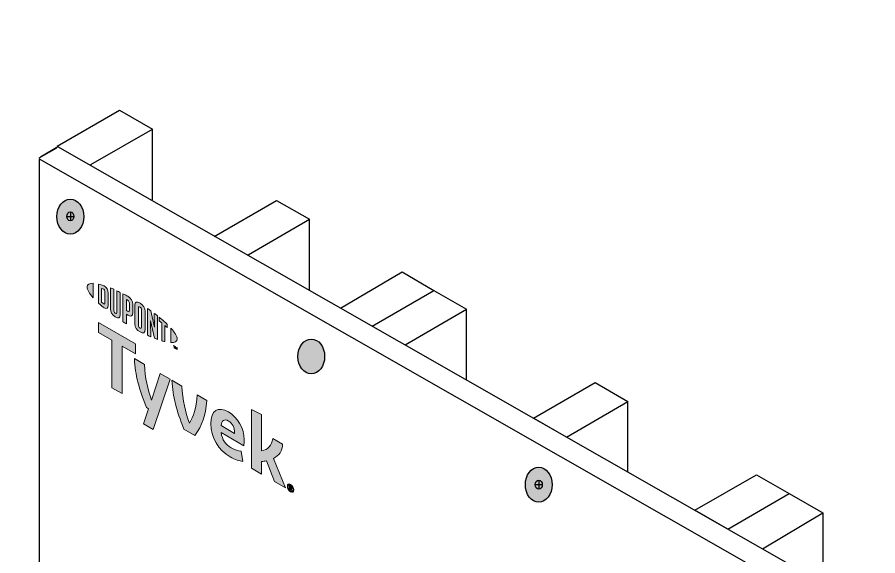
# Model space of a CAD drawing. Extents: x -1140 to 5605, y -816 to 2382.
# Drawn here: x 3155.1 to 3390.4, y 333.2 to 480.5 of the extents above; entities that cross this region are included whole.
import ezdxf

# ---------------------------------------------------------------- set-up
doc = ezdxf.new("R2010")
doc.units = 0
doc.header["$MEASUREMENT"] = 0
doc.linetypes.add('AI-Linetype-90', pattern=[27, 18, -9])
for name, color, linetype, lineweight in [('G-ANNO-TTLB', 7, 'Continuous', 0), ('TYVEK', 7, 'Continuous', 0), ('wall scratch', 7, 'Continuous', 0), ('X-REF - TRACED', 7, 'Continuous', 0)]:
    doc.layers.add(name, color=color, linetype=linetype, lineweight=lineweight)

# ---------------------------------------------------------------- blocks, each defined once
blk = doc.blocks.new('Block_61')
at = {"layer": 'wall scratch', "color": 18, "lineweight": 25, "true_color": 0x000000}
blk.add_lwpolyline([(3161.44, 442.25)], dxfattribs=at)
blk = doc.blocks.new('Block_225')
at = {"layer": 'TYVEK', "true_color": 0x003b71, "transparency": 33554687}
h = blk.add_hatch(color=156, dxfattribs=at)
h.dxf.hatch_style = 2
edge = h.paths.add_edge_path()
edge.add_ellipse((3297.69, 352.61), major_axis=(0, 4.78), ratio=0.766948, start_angle=0, end_angle=360)
at = {"layer": 'TYVEK', "color": 18, "lineweight": 25, "true_color": 0x000000}
for p, q in [((3297.69, 353.88), (3297.69, 351.41)), ((3296.72, 352.64), (3298.67, 352.64))]:
    blk.add_line(p, q, dxfattribs=at)
blk.add_lwpolyline([(3297.18, 356.98)], dxfattribs=at)
for centre, major_axis, ratio in [((3297.69, 352.61), (0, 4.78), 0.766948), ((3297.69, 352.64), (0, 1.23), 0.788846)]:
    blk.add_ellipse(centre, major_axis=major_axis, ratio=ratio, dxfattribs=at)
blk = doc.blocks.new('Block_226')
at = {"layer": 'TYVEK', "true_color": 0x003b71, "transparency": 33554687}
h = blk.add_hatch(color=156, dxfattribs=at)
h.dxf.hatch_style = 2
edge = h.paths.add_edge_path()
edge.add_ellipse((3169.63, 425.96), major_axis=(0, 4.78), ratio=0.766948, start_angle=0, end_angle=360)
at = {"layer": 'TYVEK', "color": 18, "lineweight": 25, "true_color": 0x000000}
for p, q in [((3168.66, 425.99), (3170.6, 425.99)), ((3169.63, 427.22), (3169.63, 424.75))]:
    blk.add_line(p, q, dxfattribs=at)
for centre, major_axis, ratio in [((3169.63, 425.96), (0, 4.78), 0.766948), ((3169.63, 425.99), (0, 1.23), 0.788846)]:
    blk.add_ellipse(centre, major_axis=major_axis, ratio=ratio, dxfattribs=at)
blk = doc.blocks.new('Block_461')
at = {"layer": 'X-REF - TRACED', "true_color": 0x848484, "transparency": 33554687}
h = blk.add_hatch(color=252, dxfattribs=at)
h.dxf.hatch_style = 2
edge = h.paths.add_edge_path()
edge.add_spline(control_points=[(3174.21, 406.7), (3174.21, 405.98), (3174.82, 404.95), (3175.89, 403.76), (3175.89, 403.76), (3175.89, 407.7), (3175.89, 407.7), (3174.82, 407.74), (3174.21, 407.42), (3174.21, 406.7)], knot_values=[0, 0, 0, 0, 1, 1, 1, 2, 2, 2, 3, 3, 3, 3], degree=3, periodic=0)
h = blk.add_hatch(color=252, dxfattribs=at)
h.dxf.hatch_style = 2
edge = h.paths.add_edge_path()
edge.add_spline(control_points=[(3179.1, 402.27), (3179.1, 401.97), (3178.94, 401.96), (3178.75, 402.07), (3178.6, 402.16), (3178.37, 402.35), (3178.19, 402.51), (3178.19, 402.51), (3178.19, 406.28), (3178.19, 406.28), (3178.37, 406.23), (3178.6, 406.16), (3178.75, 406.08), (3178.94, 405.97), (3179.1, 405.78), (3179.1, 405.47), (3179.1, 405.47), (3179.1, 402.27), (3179.1, 402.27)], knot_values=[0, 0, 0, 0, 1, 1, 1, 2, 2, 2, 3, 3, 3, 4, 4, 4, 5, 5, 5, 6, 6, 6, 6], degree=3, periodic=0)
edge = h.paths.add_edge_path()
edge.add_spline(control_points=[(3178.87, 406.99), (3178.57, 407.16), (3178.14, 407.31), (3177.37, 407.48), (3177.37, 407.48), (3177.37, 402.26), (3177.37, 402.26), (3178.05, 401.63), (3178.57, 401.19), (3178.87, 401.01), (3179.56, 400.62), (3179.95, 400.87), (3179.95, 401.65), (3179.95, 401.65), (3179.95, 405.12), (3179.95, 405.12), (3179.95, 405.89), (3179.56, 406.59), (3178.87, 406.99)], knot_values=[0, 0, 0, 0, 1, 1, 1, 2, 2, 2, 3, 3, 3, 4, 4, 4, 5, 5, 5, 6, 6, 6, 6], degree=3, periodic=0)
h = blk.add_hatch(color=252, dxfattribs=at)
h.dxf.hatch_style = 2
edge = h.paths.add_edge_path()
edge.add_spline(control_points=[(3182.34, 399.79), (3182.34, 399.49), (3182.25, 399.35), (3181.92, 399.58), (3181.6, 399.81), (3181.51, 400.02), (3181.51, 400.38), (3181.51, 400.38), (3181.51, 406.07), (3181.51, 406.07), (3181.29, 406.16), (3180.81, 406.36), (3180.61, 406.45), (3180.61, 406.45), (3180.61, 400.7), (3180.61, 400.7), (3180.61, 399.78), (3181, 399.2), (3181.92, 398.54), (3182.76, 397.95), (3183.28, 398.14), (3183.28, 399.16), (3183.28, 399.16), (3183.28, 405.23), (3183.28, 405.23), (3183.1, 405.32), (3182.52, 405.6), (3182.34, 405.68), (3182.34, 405.68), (3182.34, 399.79), (3182.34, 399.79)], knot_values=[0, 0, 0, 0, 1, 1, 1, 2, 2, 2, 3, 3, 3, 4, 4, 4, 5, 5, 5, 6, 6, 6, 7, 7, 7, 8, 8, 8, 9, 9, 9, 10, 10, 10, 10], degree=3, periodic=0)
h = blk.add_hatch(color=252, dxfattribs=at)
h.dxf.hatch_style = 2
edge = h.paths.add_edge_path()
edge.add_spline(control_points=[(3185.76, 400.31), (3185.76, 399.98), (3185.66, 399.87), (3185.28, 400.09), (3185.28, 400.09), (3184.95, 400.28), (3184.95, 400.28), (3184.95, 400.28), (3184.95, 403.3), (3184.95, 403.3), (3185.09, 403.23), (3185.17, 403.18), (3185.26, 403.13), (3185.67, 402.89), (3185.76, 402.67), (3185.76, 402.33), (3185.76, 402.33), (3185.76, 400.31), (3185.76, 400.31)], knot_values=[0, 0, 0, 0, 1, 1, 1, 2, 2, 2, 3, 3, 3, 4, 4, 4, 5, 5, 5, 6, 6, 6, 6], degree=3, periodic=0)
edge = h.paths.add_edge_path()
edge.add_spline(control_points=[(3185.31, 404.17), (3185.15, 404.26), (3184.56, 404.58), (3184.01, 404.86), (3184.01, 404.86), (3184.01, 397.21), (3184.01, 397.21), (3184.19, 397.09), (3184.68, 396.78), (3184.95, 396.62), (3184.95, 396.62), (3184.95, 399.22), (3184.95, 399.22), (3184.95, 399.22), (3185.31, 399.01), (3185.31, 399.01), (3186.3, 398.44), (3186.7, 398.71), (3186.7, 399.68), (3186.7, 399.68), (3186.7, 401.94), (3186.7, 401.94), (3186.7, 402.89), (3186.25, 403.63), (3185.31, 404.17)], knot_values=[0, 0, 0, 0, 1, 1, 1, 2, 2, 2, 3, 3, 3, 4, 4, 4, 5, 5, 5, 6, 6, 6, 7, 7, 7, 8, 8, 8, 8], degree=3, periodic=0)
h = blk.add_hatch(color=252, dxfattribs=at)
h.dxf.hatch_style = 2
edge = h.paths.add_edge_path()
edge.add_spline(control_points=[(3189.11, 395.7), (3189.11, 395.4), (3189.02, 395.3), (3188.69, 395.48), (3188.35, 395.66), (3188.25, 395.88), (3188.25, 396.2), (3188.25, 396.2), (3188.25, 400.97), (3188.25, 400.97), (3188.25, 401.28), (3188.35, 401.4), (3188.69, 401.19), (3189.02, 400.99), (3189.11, 400.78), (3189.11, 400.48), (3189.11, 400.48), (3189.11, 395.7), (3189.11, 395.7)], knot_values=[0, 0, 0, 0, 1, 1, 1, 2, 2, 2, 3, 3, 3, 4, 4, 4, 5, 5, 5, 6, 6, 6, 6], degree=3, periodic=0)
edge = h.paths.add_edge_path()
edge.add_spline(control_points=[(3188.69, 402.26), (3187.82, 402.81), (3187.3, 402.67), (3187.3, 401.67), (3187.3, 401.67), (3187.3, 396.66), (3187.3, 396.66), (3187.3, 395.59), (3187.77, 394.89), (3188.69, 394.4), (3189.59, 393.93), (3190.06, 394.05), (3190.06, 395.18), (3190.06, 395.18), (3190.06, 399.96), (3190.06, 399.96), (3190.06, 401.04), (3189.63, 401.67), (3188.69, 402.26)], knot_values=[0, 0, 0, 0, 1, 1, 1, 2, 2, 2, 3, 3, 3, 4, 4, 4, 5, 5, 5, 6, 6, 6, 6], degree=3, periodic=0)
h = blk.add_hatch(color=252, dxfattribs=at)
h.dxf.hatch_style = 2
edge = h.paths.add_edge_path()
edge.add_spline(control_points=[(3192.66, 395.71), (3192.66, 395.71), (3191.62, 400.2), (3191.62, 400.2), (3191.34, 400.41), (3190.99, 400.65), (3190.73, 400.83), (3190.73, 400.83), (3190.73, 393.48), (3190.73, 393.48), (3190.92, 393.4), (3191.39, 393.18), (3191.63, 393.08), (3191.63, 393.08), (3191.56, 397.45), (3191.56, 397.45), (3191.56, 397.45), (3192.66, 392.66), (3192.66, 392.66), (3192.89, 392.56), (3193.24, 392.43), (3193.46, 392.35), (3193.46, 392.35), (3193.46, 398.81), (3193.46, 398.81), (3193.23, 398.99), (3192.8, 399.32), (3192.59, 399.48), (3192.59, 399.48), (3192.66, 395.71), (3192.66, 395.71)], knot_values=[0, 0, 0, 0, 1, 1, 1, 2, 2, 2, 3, 3, 3, 4, 4, 4, 5, 5, 5, 6, 6, 6, 7, 7, 7, 8, 8, 8, 9, 9, 9, 10, 10, 10, 10], degree=3, periodic=0)
h = blk.add_hatch(color=252, dxfattribs=at)
h.dxf.hatch_style = 2
edge = h.paths.add_edge_path()
edge.add_spline(control_points=[(3193.92, 397.41), (3194.16, 397.23), (3194.38, 397.04), (3194.61, 396.86), (3194.61, 396.86), (3194.61, 391.98), (3194.61, 391.98), (3194.81, 391.91), (3195.19, 391.81), (3195.45, 391.75), (3195.45, 391.75), (3195.45, 396.14), (3195.45, 396.14), (3195.69, 395.93), (3195.92, 395.72), (3196.13, 395.53), (3196.13, 395.53), (3196.13, 396.48), (3196.13, 396.48), (3195.47, 397.12), (3194.76, 397.75), (3193.92, 398.43), (3193.92, 398.43), (3193.92, 397.41), (3193.92, 397.41)], knot_values=[0, 0, 0, 0, 1, 1, 1, 2, 2, 2, 3, 3, 3, 4, 4, 4, 5, 5, 5, 6, 6, 6, 7, 7, 7, 8, 8, 8, 8], degree=3, periodic=0)
h = blk.add_hatch(color=252, dxfattribs=at)
h.dxf.hatch_style = 2
edge = h.paths.add_edge_path()
edge.add_spline(control_points=[(3198.82, 392.5), (3198.82, 391.77), (3198.21, 391.45), (3197.14, 391.49), (3197.14, 391.49), (3197.14, 395.43), (3197.14, 395.43), (3198.21, 394.24), (3198.82, 393.21), (3198.82, 392.5)], knot_values=[0, 0, 0, 0, 1, 1, 1, 2, 2, 2, 3, 3, 3, 3], degree=3, periodic=0)
h = blk.add_hatch(color=252, dxfattribs=at)
h.dxf.hatch_style = 2
edge = h.paths.add_edge_path()
edge.add_spline(control_points=[(3198.32, 390.41), (3198.32, 390.41), (3198.42, 390.35), (3198.42, 390.35), (3198.42, 390.35), (3198.57, 390), (3198.57, 390), (3198.57, 390), (3198.72, 390.18), (3198.72, 390.18), (3198.72, 390.18), (3198.82, 390.12), (3198.82, 390.12), (3198.82, 390.12), (3198.82, 389.56), (3198.82, 389.56), (3198.82, 389.56), (3198.73, 389.61), (3198.73, 389.61), (3198.73, 389.61), (3198.73, 390.01), (3198.73, 390.01), (3198.73, 390.01), (3198.57, 389.83), (3198.57, 389.83), (3198.57, 389.83), (3198.56, 389.83), (3198.56, 389.83), (3198.56, 389.83), (3198.41, 390.19), (3198.41, 390.19), (3198.41, 390.19), (3198.41, 389.79), (3198.41, 389.79), (3198.41, 389.79), (3198.32, 389.84), (3198.32, 389.84), (3198.32, 389.84), (3198.32, 390.41), (3198.32, 390.41)], knot_values=[0, 0, 0, 0, 1, 1, 1, 2, 2, 2, 3, 3, 3, 4, 4, 4, 5, 5, 5, 6, 6, 6, 7, 7, 7, 8, 8, 8, 9, 9, 9, 10, 10, 10, 11, 11, 11, 12, 12, 12, 13, 13, 13, 13], degree=3, periodic=0)
edge = h.paths.add_edge_path()
edge.add_spline(control_points=[(3197.97, 390.52), (3197.97, 390.52), (3197.81, 390.6), (3197.81, 390.6), (3197.81, 390.6), (3197.81, 390.7), (3197.81, 390.7), (3197.81, 390.7), (3198.21, 390.47), (3198.21, 390.47), (3198.21, 390.47), (3198.21, 390.37), (3198.21, 390.37), (3198.21, 390.37), (3198.06, 390.46), (3198.06, 390.46), (3198.06, 390.46), (3198.06, 389.99), (3198.06, 389.99), (3198.06, 389.99), (3197.97, 390.05), (3197.97, 390.05), (3197.97, 390.05), (3197.97, 390.52), (3197.97, 390.52)], knot_values=[0, 0, 0, 0, 1, 1, 1, 2, 2, 2, 3, 3, 3, 4, 4, 4, 5, 5, 5, 6, 6, 6, 7, 7, 7, 8, 8, 8, 8], degree=3, periodic=0)
at = {"layer": 'X-REF - TRACED'}
for points, knots in [([(3174.21, 406.7), (3174.21, 405.98), (3174.82, 404.95), (3175.89, 403.76), (3175.89, 403.76), (3175.89, 407.7), (3175.89, 407.7), (3174.82, 407.74), (3174.21, 407.42), (3174.21, 406.7)], [0, 0, 0, 0, 1, 1, 1, 2, 2, 2, 3, 3, 3, 3]), ([(3178.87, 406.99), (3178.57, 407.16), (3178.14, 407.31), (3177.37, 407.48), (3177.37, 407.48), (3177.37, 402.26), (3177.37, 402.26), (3178.05, 401.63), (3178.57, 401.19), (3178.87, 401.01), (3179.56, 400.62), (3179.95, 400.87), (3179.95, 401.65), (3179.95, 401.65), (3179.95, 405.12), (3179.95, 405.12), (3179.95, 405.89), (3179.56, 406.59), (3178.87, 406.99)], [0, 0, 0, 0, 1, 1, 1, 2, 2, 2, 3, 3, 3, 4, 4, 4, 5, 5, 5, 6, 6, 6, 6]), ([(3179.1, 402.27), (3179.1, 401.97), (3178.94, 401.96), (3178.75, 402.07), (3178.6, 402.16), (3178.37, 402.35), (3178.19, 402.51), (3178.19, 402.51), (3178.19, 406.28), (3178.19, 406.28), (3178.37, 406.23), (3178.6, 406.16), (3178.75, 406.08), (3178.94, 405.97), (3179.1, 405.78), (3179.1, 405.47), (3179.1, 405.47), (3179.1, 402.27), (3179.1, 402.27)], [0, 0, 0, 0, 1, 1, 1, 2, 2, 2, 3, 3, 3, 4, 4, 4, 5, 5, 5, 6, 6, 6, 6]), ([(3182.34, 399.79), (3182.34, 399.49), (3182.25, 399.35), (3181.92, 399.58), (3181.6, 399.81), (3181.51, 400.02), (3181.51, 400.38), (3181.51, 400.38), (3181.51, 406.07), (3181.51, 406.07), (3181.29, 406.16), (3180.81, 406.36), (3180.61, 406.45), (3180.61, 406.45), (3180.61, 400.7), (3180.61, 400.7), (3180.61, 399.78), (3181, 399.2), (3181.92, 398.54), (3182.76, 397.95), (3183.28, 398.14), (3183.28, 399.16), (3183.28, 399.16), (3183.28, 405.23), (3183.28, 405.23), (3183.1, 405.32), (3182.52, 405.6), (3182.34, 405.68), (3182.34, 405.68), (3182.34, 399.79), (3182.34, 399.79)], [0, 0, 0, 0, 1, 1, 1, 2, 2, 2, 3, 3, 3, 4, 4, 4, 5, 5, 5, 6, 6, 6, 7, 7, 7, 8, 8, 8, 9, 9, 9, 10, 10, 10, 10]), ([(3185.31, 404.17), (3185.15, 404.26), (3184.56, 404.58), (3184.01, 404.86), (3184.01, 404.86), (3184.01, 397.21), (3184.01, 397.21), (3184.19, 397.09), (3184.68, 396.78), (3184.95, 396.62), (3184.95, 396.62), (3184.95, 399.22), (3184.95, 399.22), (3184.95, 399.22), (3185.31, 399.01), (3185.31, 399.01), (3186.3, 398.44), (3186.7, 398.71), (3186.7, 399.68), (3186.7, 399.68), (3186.7, 401.94), (3186.7, 401.94), (3186.7, 402.89), (3186.25, 403.63), (3185.31, 404.17)], [0, 0, 0, 0, 1, 1, 1, 2, 2, 2, 3, 3, 3, 4, 4, 4, 5, 5, 5, 6, 6, 6, 7, 7, 7, 8, 8, 8, 8]), ([(3185.76, 400.31), (3185.76, 399.98), (3185.66, 399.87), (3185.28, 400.09), (3185.28, 400.09), (3184.95, 400.28), (3184.95, 400.28), (3184.95, 400.28), (3184.95, 403.3), (3184.95, 403.3), (3185.09, 403.23), (3185.17, 403.18), (3185.26, 403.13), (3185.67, 402.89), (3185.76, 402.67), (3185.76, 402.33), (3185.76, 402.33), (3185.76, 400.31), (3185.76, 400.31)], [0, 0, 0, 0, 1, 1, 1, 2, 2, 2, 3, 3, 3, 4, 4, 4, 5, 5, 5, 6, 6, 6, 6]), ([(3188.69, 402.26), (3187.82, 402.81), (3187.3, 402.67), (3187.3, 401.67), (3187.3, 401.67), (3187.3, 396.66), (3187.3, 396.66), (3187.3, 395.59), (3187.77, 394.89), (3188.69, 394.4), (3189.59, 393.93), (3190.06, 394.05), (3190.06, 395.18), (3190.06, 395.18), (3190.06, 399.96), (3190.06, 399.96), (3190.06, 401.04), (3189.63, 401.67), (3188.69, 402.26)], [0, 0, 0, 0, 1, 1, 1, 2, 2, 2, 3, 3, 3, 4, 4, 4, 5, 5, 5, 6, 6, 6, 6]), ([(3189.11, 395.7), (3189.11, 395.4), (3189.02, 395.3), (3188.69, 395.48), (3188.35, 395.66), (3188.25, 395.88), (3188.25, 396.2), (3188.25, 396.2), (3188.25, 400.97), (3188.25, 400.97), (3188.25, 401.28), (3188.35, 401.4), (3188.69, 401.19), (3189.02, 400.99), (3189.11, 400.78), (3189.11, 400.48), (3189.11, 400.48), (3189.11, 395.7), (3189.11, 395.7)], [0, 0, 0, 0, 1, 1, 1, 2, 2, 2, 3, 3, 3, 4, 4, 4, 5, 5, 5, 6, 6, 6, 6]), ([(3192.66, 395.71), (3192.66, 395.71), (3191.62, 400.2), (3191.62, 400.2), (3191.34, 400.41), (3190.99, 400.65), (3190.73, 400.83), (3190.73, 400.83), (3190.73, 393.48), (3190.73, 393.48), (3190.92, 393.4), (3191.39, 393.18), (3191.63, 393.08), (3191.63, 393.08), (3191.56, 397.45), (3191.56, 397.45), (3191.56, 397.45), (3192.66, 392.66), (3192.66, 392.66), (3192.89, 392.56), (3193.24, 392.43), (3193.46, 392.35), (3193.46, 392.35), (3193.46, 398.81), (3193.46, 398.81), (3193.23, 398.99), (3192.8, 399.32), (3192.59, 399.48), (3192.59, 399.48), (3192.66, 395.71), (3192.66, 395.71)], [0, 0, 0, 0, 1, 1, 1, 2, 2, 2, 3, 3, 3, 4, 4, 4, 5, 5, 5, 6, 6, 6, 7, 7, 7, 8, 8, 8, 9, 9, 9, 10, 10, 10, 10]), ([(3193.92, 397.41), (3194.16, 397.23), (3194.38, 397.04), (3194.61, 396.86), (3194.61, 396.86), (3194.61, 391.98), (3194.61, 391.98), (3194.81, 391.91), (3195.19, 391.81), (3195.45, 391.75), (3195.45, 391.75), (3195.45, 396.14), (3195.45, 396.14), (3195.69, 395.93), (3195.92, 395.72), (3196.13, 395.53), (3196.13, 395.53), (3196.13, 396.48), (3196.13, 396.48), (3195.47, 397.12), (3194.76, 397.75), (3193.92, 398.43), (3193.92, 398.43), (3193.92, 397.41), (3193.92, 397.41)], [0, 0, 0, 0, 1, 1, 1, 2, 2, 2, 3, 3, 3, 4, 4, 4, 5, 5, 5, 6, 6, 6, 7, 7, 7, 8, 8, 8, 8]), ([(3198.82, 392.5), (3198.82, 391.77), (3198.21, 391.45), (3197.14, 391.49), (3197.14, 391.49), (3197.14, 395.43), (3197.14, 395.43), (3198.21, 394.24), (3198.82, 393.21), (3198.82, 392.5)], [0, 0, 0, 0, 1, 1, 1, 2, 2, 2, 3, 3, 3, 3]), ([(3197.97, 390.52), (3197.97, 390.52), (3197.81, 390.6), (3197.81, 390.6), (3197.81, 390.6), (3197.81, 390.7), (3197.81, 390.7), (3197.81, 390.7), (3198.21, 390.47), (3198.21, 390.47), (3198.21, 390.47), (3198.21, 390.37), (3198.21, 390.37), (3198.21, 390.37), (3198.06, 390.46), (3198.06, 390.46), (3198.06, 390.46), (3198.06, 389.99), (3198.06, 389.99), (3198.06, 389.99), (3197.97, 390.05), (3197.97, 390.05), (3197.97, 390.05), (3197.97, 390.52), (3197.97, 390.52)], [0, 0, 0, 0, 1, 1, 1, 2, 2, 2, 3, 3, 3, 4, 4, 4, 5, 5, 5, 6, 6, 6, 7, 7, 7, 8, 8, 8, 8]), ([(3198.32, 390.41), (3198.32, 390.41), (3198.42, 390.35), (3198.42, 390.35), (3198.42, 390.35), (3198.57, 390), (3198.57, 390), (3198.57, 390), (3198.72, 390.18), (3198.72, 390.18), (3198.72, 390.18), (3198.82, 390.12), (3198.82, 390.12), (3198.82, 390.12), (3198.82, 389.56), (3198.82, 389.56), (3198.82, 389.56), (3198.73, 389.61), (3198.73, 389.61), (3198.73, 389.61), (3198.73, 390.01), (3198.73, 390.01), (3198.73, 390.01), (3198.57, 389.83), (3198.57, 389.83), (3198.57, 389.83), (3198.56, 389.83), (3198.56, 389.83), (3198.56, 389.83), (3198.41, 390.19), (3198.41, 390.19), (3198.41, 390.19), (3198.41, 389.79), (3198.41, 389.79), (3198.41, 389.79), (3198.32, 389.84), (3198.32, 389.84), (3198.32, 389.84), (3198.32, 390.41), (3198.32, 390.41)], [0, 0, 0, 0, 1, 1, 1, 2, 2, 2, 3, 3, 3, 4, 4, 4, 5, 5, 5, 6, 6, 6, 7, 7, 7, 8, 8, 8, 9, 9, 9, 10, 10, 10, 11, 11, 11, 12, 12, 12, 13, 13, 13, 13])]:
    blk.add_open_spline(points, degree=3, knots=knots, dxfattribs=at)
blk = doc.blocks.new('Block_465')
at = {"layer": 'X-REF - TRACED', "true_color": 0x848484, "transparency": 33554687}
h = blk.add_hatch(color=252, dxfattribs=at)
h.dxf.hatch_style = 2
h.paths.add_polyline_path([(3187.47, 391.17), (3177.37, 397), (3177.37, 394.26), (3181.01, 392.15), (3181.01, 379.16), (3183.82, 377.54), (3183.82, 390.53), (3187.47, 388.43)])
h = blk.add_hatch(color=252, dxfattribs=at)
h.dxf.hatch_style = 2
edge = h.paths.add_edge_path()
edge.add_spline(control_points=[(3204.26, 377.23), (3204.08, 373.48), (3203.34, 371.3), (3202.18, 369.43), (3201.06, 372.62), (3200.34, 375.65), (3200.12, 379.61), (3200.12, 379.61), (3197.39, 381.19), (3197.39, 381.19), (3197.69, 376.5), (3198.57, 373.09), (3200.69, 367.8), (3200.69, 367.8), (3203.69, 366.06), (3203.69, 366.06), (3205.73, 368.96), (3206.57, 371.37), (3206.97, 375.66), (3206.97, 375.66), (3204.26, 377.23), (3204.26, 377.23)], knot_values=[0, 0, 0, 0, 1, 1, 1, 2, 2, 2, 3, 3, 3, 4, 4, 4, 5, 5, 5, 6, 6, 6, 7, 7, 7, 7], degree=3, periodic=0)
h = blk.add_hatch(color=252, dxfattribs=at)
h.dxf.hatch_style = 2
edge = h.paths.add_edge_path()
edge.add_spline(control_points=[(3210.83, 368.78), (3210.83, 368.78), (3214.55, 366.63), (3214.55, 366.63), (3214.55, 366.63), (3214.55, 366.9), (3214.55, 366.9), (3214.55, 368.16), (3213.97, 369.42), (3212.89, 370.04), (3211.75, 370.7), (3211, 370.2), (3210.83, 368.78)], knot_values=[0, 0, 0, 0, 1, 1, 1, 2, 2, 2, 3, 3, 3, 4, 4, 4, 4], degree=3, periodic=0)
edge = h.paths.add_edge_path()
edge.add_spline(control_points=[(3216.77, 359.01), (3215.91, 359.05), (3214.63, 359.48), (3213.34, 360.22), (3210.18, 362.05), (3208.02, 365.59), (3208.02, 369.32), (3208.02, 372.89), (3210, 374.18), (3212.89, 372.51), (3215.46, 371.03), (3217.14, 367.96), (3217.14, 364.95), (3217.14, 364.28), (3217.1, 363.72), (3217.07, 363.29), (3217.07, 363.29), (3210.87, 366.87), (3210.87, 366.87), (3211.12, 364.92), (3212.04, 363.58), (3213.61, 362.67), (3214.57, 362.12), (3215.5, 361.83), (3216.34, 361.75), (3216.34, 361.75), (3216.77, 359.01), (3216.77, 359.01)], knot_values=[0, 0, 0, 0, 1, 1, 1, 2, 2, 2, 3, 3, 3, 4, 4, 4, 5, 5, 5, 6, 6, 6, 7, 7, 7, 8, 8, 8, 9, 9, 9, 9], degree=3, periodic=0)
h = blk.add_hatch(color=252, dxfattribs=at)
h.dxf.hatch_style = 2
edge = h.paths.add_edge_path()
edge.add_spline(control_points=[(3225.17, 359.8), (3225.17, 359.8), (3228.42, 351.79), (3228.42, 351.79), (3228.42, 351.79), (3225.48, 353.48), (3225.48, 353.48), (3225.48, 353.48), (3223.22, 359.17), (3223.22, 359.17), (3222.81, 359.07), (3222.38, 358.98), (3221.91, 358.92), (3221.91, 358.92), (3221.91, 355.54), (3221.91, 355.54), (3221.91, 355.54), (3219.2, 357.11), (3219.2, 357.11), (3219.2, 357.11), (3219.2, 373.23), (3219.2, 373.23), (3219.2, 373.23), (3221.91, 371.82), (3221.91, 371.82), (3221.91, 371.82), (3221.91, 361.91), (3221.91, 361.91), (3223.75, 362.21), (3224.66, 363.27), (3224.97, 365.27), (3224.97, 365.27), (3227.66, 363.72), (3227.66, 363.72), (3227.6, 361.82), (3226.73, 360.58), (3225.17, 359.8)], knot_values=[0, 0, 0, 0, 1, 1, 1, 2, 2, 2, 3, 3, 3, 4, 4, 4, 5, 5, 5, 6, 6, 6, 7, 7, 7, 8, 8, 8, 9, 9, 9, 10, 10, 10, 11, 11, 11, 12, 12, 12, 12], degree=3, periodic=0)
at = {"layer": 'X-REF - TRACED'}
blk.add_lwpolyline([(3187.47, 391.17), (3177.37, 397), (3177.37, 394.26), (3181.01, 392.15), (3181.01, 379.16), (3183.82, 377.54), (3183.82, 390.53), (3187.47, 388.43)], close=True, dxfattribs=at)
for points, knots in [([(3204.26, 377.23), (3204.08, 373.48), (3203.34, 371.3), (3202.18, 369.43), (3201.06, 372.62), (3200.34, 375.65), (3200.12, 379.61), (3200.12, 379.61), (3197.39, 381.19), (3197.39, 381.19), (3197.69, 376.5), (3198.57, 373.09), (3200.69, 367.8), (3200.69, 367.8), (3203.69, 366.06), (3203.69, 366.06), (3205.73, 368.96), (3206.57, 371.37), (3206.97, 375.66), (3206.97, 375.66), (3204.26, 377.23), (3204.26, 377.23)], [0, 0, 0, 0, 1, 1, 1, 2, 2, 2, 3, 3, 3, 4, 4, 4, 5, 5, 5, 6, 6, 6, 7, 7, 7, 7]), ([(3216.77, 359.01), (3215.91, 359.05), (3214.63, 359.48), (3213.34, 360.22), (3210.18, 362.05), (3208.02, 365.59), (3208.02, 369.32), (3208.02, 372.89), (3210, 374.18), (3212.89, 372.51), (3215.46, 371.03), (3217.14, 367.96), (3217.14, 364.95), (3217.14, 364.28), (3217.1, 363.72), (3217.07, 363.29), (3217.07, 363.29), (3210.87, 366.87), (3210.87, 366.87), (3211.12, 364.92), (3212.04, 363.58), (3213.61, 362.67), (3214.57, 362.12), (3215.5, 361.83), (3216.34, 361.75), (3216.34, 361.75), (3216.77, 359.01), (3216.77, 359.01)], [0, 0, 0, 0, 1, 1, 1, 2, 2, 2, 3, 3, 3, 4, 4, 4, 5, 5, 5, 6, 6, 6, 7, 7, 7, 8, 8, 8, 9, 9, 9, 9]), ([(3225.17, 359.8), (3225.17, 359.8), (3228.42, 351.79), (3228.42, 351.79), (3228.42, 351.79), (3225.48, 353.48), (3225.48, 353.48), (3225.48, 353.48), (3223.22, 359.17), (3223.22, 359.17), (3222.81, 359.07), (3222.38, 358.98), (3221.91, 358.92), (3221.91, 358.92), (3221.91, 355.54), (3221.91, 355.54), (3221.91, 355.54), (3219.2, 357.11), (3219.2, 357.11), (3219.2, 357.11), (3219.2, 373.23), (3219.2, 373.23), (3219.2, 373.23), (3221.91, 371.82), (3221.91, 371.82), (3221.91, 371.82), (3221.91, 361.91), (3221.91, 361.91), (3223.75, 362.21), (3224.66, 363.27), (3224.97, 365.27), (3224.97, 365.27), (3227.66, 363.72), (3227.66, 363.72), (3227.6, 361.82), (3226.73, 360.58), (3225.17, 359.8)], [0, 0, 0, 0, 1, 1, 1, 2, 2, 2, 3, 3, 3, 4, 4, 4, 5, 5, 5, 6, 6, 6, 7, 7, 7, 8, 8, 8, 9, 9, 9, 10, 10, 10, 11, 11, 11, 12, 12, 12, 12]), ([(3210.83, 368.78), (3210.83, 368.78), (3214.55, 366.63), (3214.55, 366.63), (3214.55, 366.63), (3214.55, 366.9), (3214.55, 366.9), (3214.55, 368.16), (3213.97, 369.42), (3212.89, 370.04), (3211.75, 370.7), (3211, 370.2), (3210.83, 368.78)], [0, 0, 0, 0, 1, 1, 1, 2, 2, 2, 3, 3, 3, 4, 4, 4, 4])]:
    blk.add_open_spline(points, degree=3, knots=knots, dxfattribs=at)
blk = doc.blocks.new('Block_464')
at = {"layer": 'X-REF - TRACED', "true_color": 0x848484, "transparency": 33554687}
h = blk.add_hatch(color=252, dxfattribs=at)
h.dxf.hatch_style = 2
edge = h.paths.add_edge_path()
edge.add_spline(control_points=[(3194.21, 383.03), (3194.21, 383.03), (3191.78, 375.78), (3191.78, 375.78), (3190.74, 378.81), (3190.07, 381.74), (3189.87, 385.53), (3189.87, 385.53), (3187.14, 387.11), (3187.14, 387.11), (3187.43, 382.42), (3188.32, 379.01), (3190.43, 373.72), (3190.43, 373.72), (3190.98, 373.4), (3190.98, 373.4), (3190.98, 373.4), (3189.59, 369.26), (3189.59, 369.26), (3189.59, 369.26), (3192.3, 367.7), (3192.3, 367.7), (3192.3, 367.7), (3196.91, 381.47), (3196.91, 381.47), (3196.91, 381.47), (3194.21, 383.03), (3194.21, 383.03)], knot_values=[0, 0, 0, 0, 1, 1, 1, 2, 2, 2, 3, 3, 3, 4, 4, 4, 5, 5, 5, 6, 6, 6, 7, 7, 7, 8, 8, 8, 9, 9, 9, 9], degree=3, periodic=0)
at = {"layer": 'X-REF - TRACED'}
blk.add_open_spline([(3194.21, 383.03), (3194.21, 383.03), (3191.78, 375.78), (3191.78, 375.78), (3190.74, 378.81), (3190.07, 381.74), (3189.87, 385.53), (3189.87, 385.53), (3187.14, 387.11), (3187.14, 387.11), (3187.43, 382.42), (3188.32, 379.01), (3190.43, 373.72), (3190.43, 373.72), (3190.98, 373.4), (3190.98, 373.4), (3190.98, 373.4), (3189.59, 369.26), (3189.59, 369.26), (3189.59, 369.26), (3192.3, 367.7), (3192.3, 367.7), (3192.3, 367.7), (3196.91, 381.47), (3196.91, 381.47), (3196.91, 381.47), (3194.21, 383.03), (3194.21, 383.03)], degree=3, knots=[0, 0, 0, 0, 1, 1, 1, 2, 2, 2, 3, 3, 3, 4, 4, 4, 5, 5, 5, 6, 6, 6, 7, 7, 7, 8, 8, 8, 9, 9, 9, 9], dxfattribs=at)
blk.add_blockref('Block_465', (0, 0), dxfattribs=at)
blk = doc.blocks.new('Block_466')
at = {"layer": 'X-REF - TRACED', "true_color": 0x848484, "transparency": 33554687}
h = blk.add_hatch(color=252, dxfattribs=at)
h.dxf.hatch_style = 2
edge = h.paths.add_edge_path()
edge.add_spline(control_points=[(3229.72, 352.1), (3229.72, 352.1), (3229.72, 351.8), (3229.72, 351.8), (3229.72, 351.8), (3229.83, 351.74), (3229.83, 351.74), (3229.94, 351.67), (3230, 351.67), (3230, 351.78), (3230, 351.9), (3229.94, 351.97), (3229.83, 352.03), (3229.83, 352.03), (3229.72, 352.1), (3229.72, 352.1)], knot_values=[0, 0, 0, 0, 1, 1, 1, 2, 2, 2, 3, 3, 3, 4, 4, 4, 5, 5, 5, 5], degree=3, periodic=0)
edge = h.paths.add_edge_path()
edge.add_spline(control_points=[(3229.53, 352.39), (3229.53, 352.39), (3229.83, 352.22), (3229.83, 352.22), (3230.07, 352.08), (3230.18, 351.89), (3230.18, 351.68), (3230.18, 351.54), (3230.13, 351.47), (3230.01, 351.48), (3230.07, 351.32), (3230.15, 351.15), (3230.25, 350.96), (3230.25, 350.96), (3230.02, 351.09), (3230.02, 351.09), (3229.93, 351.26), (3229.87, 351.41), (3229.82, 351.56), (3229.82, 351.56), (3229.72, 351.62), (3229.72, 351.62), (3229.72, 351.62), (3229.72, 351.26), (3229.72, 351.26), (3229.72, 351.26), (3229.53, 351.38), (3229.53, 351.38), (3229.53, 351.38), (3229.53, 352.39), (3229.53, 352.39)], knot_values=[0, 0, 0, 0, 1, 1, 1, 2, 2, 2, 3, 3, 3, 4, 4, 4, 5, 5, 5, 6, 6, 6, 7, 7, 7, 8, 8, 8, 9, 9, 9, 10, 10, 10, 10], degree=3, periodic=0)
edge = h.paths.add_edge_path()
edge.add_spline(control_points=[(3229.84, 352.47), (3229.42, 352.72), (3229.17, 352.58), (3229.17, 352.07), (3229.17, 351.56), (3229.42, 351.14), (3229.84, 350.89), (3230.27, 350.65), (3230.51, 350.79), (3230.51, 351.3), (3230.51, 351.8), (3230.27, 352.23), (3229.84, 352.47)], knot_values=[0, 0, 0, 0, 1, 1, 1, 2, 2, 2, 3, 3, 3, 4, 4, 4, 4], degree=3, periodic=0)
edge = h.paths.add_edge_path()
edge.add_spline(control_points=[(3229.84, 352.68), (3230.37, 352.37), (3230.72, 351.79), (3230.72, 351.18), (3230.72, 350.57), (3230.37, 350.39), (3229.84, 350.7), (3229.31, 351), (3228.97, 351.58), (3228.97, 352.19), (3228.97, 352.79), (3229.31, 352.98), (3229.84, 352.68)], knot_values=[0, 0, 0, 0, 1, 1, 1, 2, 2, 2, 3, 3, 3, 4, 4, 4, 4], degree=3, periodic=0)
at = {"layer": 'X-REF - TRACED'}
for points, knots in [([(3229.84, 352.68), (3230.37, 352.37), (3230.72, 351.79), (3230.72, 351.18), (3230.72, 350.57), (3230.37, 350.39), (3229.84, 350.7), (3229.31, 351), (3228.97, 351.58), (3228.97, 352.19), (3228.97, 352.79), (3229.31, 352.98), (3229.84, 352.68)], [0, 0, 0, 0, 1, 1, 1, 2, 2, 2, 3, 3, 3, 4, 4, 4, 4]), ([(3229.84, 352.47), (3229.42, 352.72), (3229.17, 352.58), (3229.17, 352.07), (3229.17, 351.56), (3229.42, 351.14), (3229.84, 350.89), (3230.27, 350.65), (3230.51, 350.79), (3230.51, 351.3), (3230.51, 351.8), (3230.27, 352.23), (3229.84, 352.47)], [0, 0, 0, 0, 1, 1, 1, 2, 2, 2, 3, 3, 3, 4, 4, 4, 4]), ([(3229.53, 352.39), (3229.53, 352.39), (3229.83, 352.22), (3229.83, 352.22), (3230.07, 352.08), (3230.18, 351.89), (3230.18, 351.68), (3230.18, 351.54), (3230.13, 351.47), (3230.01, 351.48), (3230.07, 351.32), (3230.15, 351.15), (3230.25, 350.96), (3230.25, 350.96), (3230.02, 351.09), (3230.02, 351.09), (3229.93, 351.26), (3229.87, 351.41), (3229.82, 351.56), (3229.82, 351.56), (3229.72, 351.62), (3229.72, 351.62), (3229.72, 351.62), (3229.72, 351.26), (3229.72, 351.26), (3229.72, 351.26), (3229.53, 351.38), (3229.53, 351.38), (3229.53, 351.38), (3229.53, 352.39), (3229.53, 352.39)], [0, 0, 0, 0, 1, 1, 1, 2, 2, 2, 3, 3, 3, 4, 4, 4, 5, 5, 5, 6, 6, 6, 7, 7, 7, 8, 8, 8, 9, 9, 9, 10, 10, 10, 10]), ([(3229.72, 352.1), (3229.72, 352.1), (3229.72, 351.8), (3229.72, 351.8), (3229.72, 351.8), (3229.83, 351.74), (3229.83, 351.74), (3229.94, 351.67), (3230, 351.67), (3230, 351.78), (3230, 351.9), (3229.94, 351.97), (3229.83, 352.03), (3229.83, 352.03), (3229.72, 352.1), (3229.72, 352.1)], [0, 0, 0, 0, 1, 1, 1, 2, 2, 2, 3, 3, 3, 4, 4, 4, 5, 5, 5, 5])]:
    blk.add_open_spline(points, degree=3, knots=knots, dxfattribs=at)
blk = doc.blocks.new('Block_463')
at = {"layer": 'X-REF - TRACED'}
for name in ['Block_464', 'Block_466']:
    blk.add_blockref(name, (0, 0), dxfattribs=at)
blk = doc.blocks.new('Block_462')
at = {"layer": 'X-REF - TRACED'}
blk.add_blockref('Block_463', (0, 0), dxfattribs=at)
blk = doc.blocks.new('Block_460')
at = {"layer": 'X-REF - TRACED'}
for name in ['Block_461', 'Block_462']:
    blk.add_blockref(name, (0, 0), dxfattribs=at)

msp = doc.modelspace()

# ---------------------------------------------------------------- hatches: boundary and pattern name
at = {"layer": 'G-ANNO-TTLB', "true_color": 0xff00ff, "transparency": 33554687}
h = msp.add_hatch(color=6, dxfattribs=at)
edge = h.paths.add_edge_path()
edge.add_spline(control_points=[(5285.56, -733.23), (5285.56, -733.23), (2356.04, -733.23), (2356.04, -733.23), (2356.04, -733.23), (2356.04, 1723.77), (2356.04, 1723.77), (2356.04, 1723.77), (5285.56, 1723.77), (5285.56, 1723.77), (5285.56, 1723.77), (5285.56, -733.23), (5285.56, -733.23)], knot_values=[0, 0, 0, 0, 1, 1, 1, 2, 2, 2, 3, 3, 3, 4, 4, 4, 4], degree=3, periodic=0)
edge = h.paths.add_edge_path()
edge.add_spline(control_points=[(2365.04, 1714.77), (2365.04, 1714.77), (2365.04, -724.23), (2365.04, -724.23), (2365.04, -724.23), (5276.56, -724.23), (5276.56, -724.23), (5276.56, -724.23), (5276.56, 1714.77), (5276.56, 1714.77), (5276.56, 1714.77), (2365.04, 1714.77), (2365.04, 1714.77)], knot_values=[0, 0, 0, 0, 1, 1, 1, 2, 2, 2, 3, 3, 3, 4, 4, 4, 4], degree=3, periodic=0)
edge.add_line((2365.04, 1714.77), (2365.04, 1714.77))
at = {"layer": 'TYVEK', "true_color": 0x003b71, "transparency": 33554687}
h = msp.add_hatch(color=156, dxfattribs=at)
h.dxf.hatch_style = 2
edge = h.paths.add_edge_path()
edge.add_ellipse((3235.49, 387.69), major_axis=(0, 4.78), ratio=0.766948, start_angle=0, end_angle=360)

# ---------------------------------------------------------------- linework, layer by layer
at = {"layer": 'G-ANNO-TTLB'}
for points in [[(5285.56, -733.23), (5285.56, -733.23), (2356.04, -733.23), (2356.04, -733.23), (2356.04, -733.23), (2356.04, 1723.77), (2356.04, 1723.77), (2356.04, 1723.77), (5285.56, 1723.77), (5285.56, 1723.77), (5285.56, 1723.77), (5285.56, -733.23), (5285.56, -733.23)], [(2365.04, 1714.77), (2365.04, 1714.77), (2365.04, -724.23), (2365.04, -724.23), (2365.04, -724.23), (5276.56, -724.23), (5276.56, -724.23), (5276.56, -724.23), (5276.56, 1714.77), (5276.56, 1714.77), (5276.56, 1714.77), (2365.04, 1714.77), (2365.04, 1714.77)]]:
    msp.add_open_spline(points, degree=3, knots=[0, 0, 0, 0, 1, 1, 1, 2, 2, 2, 3, 3, 3, 4, 4, 4, 4], dxfattribs=at)
at = {"layer": 'TYVEK', "color": 18, "lineweight": 30, "true_color": 0x000000}
msp.add_line((3161.12, 441.76), (3161.12, 19.48), dxfattribs=at)
at = {"layer": 'TYVEK', "color": 18, "lineweight": 25, "true_color": 0x000000}
msp.add_line((3161.12, 441.76), (3429.91, 288.27), dxfattribs=at)
at = {"layer": 'TYVEK', "color": 4, "lineweight": 25, "true_color": 0x00ffff}
for points in [[(3266.34, 444.92)], [(3306.42, 389.9)]]:
    msp.add_lwpolyline(points, dxfattribs=at)
at = {"layer": 'TYVEK', "color": 1, "lineweight": 25, "true_color": 0xff0000}
for points in [[(3300.12, 432.75)], [(3296.57, 417.81)]]:
    msp.add_lwpolyline(points, dxfattribs=at)
at = {"layer": 'TYVEK', "color": 252, "linetype": 'AI-Linetype-90', "lineweight": 25, "true_color": 0x848484}
msp.add_lwpolyline([(3313.88, 407.23)], dxfattribs=at)
at = {"layer": 'TYVEK', "color": 18, "lineweight": 25, "true_color": 0x000000}
msp.add_ellipse((3235.49, 387.69), major_axis=(0, 4.78), ratio=0.766948, dxfattribs=at)
at = {"layer": 'wall scratch', "color": 33, "lineweight": 25, "true_color": 0xcc9966}
for p, q in [((3165.99, 445.18), (3183.05, 455.04)), ((3183.05, 455.05), (3192.05, 449.88)), ((3175.25, 440.16), (3192.05, 449.88)), ((3192.05, 430.53), (3192.05, 449.88)), ((3166.25, 445.03), (3165.99, 445.18)), ((3208.95, 420.52), (3226.01, 430.39)), ((3226.01, 430.39), (3235.01, 425.23)), ((3218.21, 415.51), (3235.01, 425.23)), ((3235.01, 405.87), (3235.01, 425.23)), ((3243.49, 400.93), (3260.31, 410.88)), ((3260.31, 410.88), (3268.97, 405.75)), ((3252.11, 396), (3268.97, 405.75)), ((3268.97, 405.75), (3277.97, 400.59)), ((3261.17, 390.87), (3277.97, 400.59)), ((3277.97, 381.24), (3277.97, 400.59)), ((3305.26, 365.66), (3322.07, 375.38)), ((3322.07, 356.05), (3322.07, 375.38)), ((3349.38, 340.46), (3366.17, 350.17)), ((3366.17, 350.17), (3375.38, 344.88)), ((3358.83, 335.06), (3375.38, 344.88)), ((3375.38, 344.88), (3375.38, 325.61))]:
    msp.add_line(p, q, dxfattribs=at)
at = {"layer": 'wall scratch', "color": 2, "lineweight": 25, "true_color": 0xffff00}
for p, q in [((3165.85, 444.67), (3161.04, 441.89)), ((3166.25, 445.03), (3161.44, 442.25)), ((3435.12, 291.5), (3166.25, 445.03))]:
    msp.add_line(p, q, dxfattribs=at)
at = {"layer": 'wall scratch', "color": 33, "lineweight": 25, "true_color": 0xcc9966}
for points in [[(3305.27, 365.66), (3296.26, 370.82), (3313.07, 380.54), (3322.07, 375.38)], [(3349.38, 340.46), (3340.36, 345.61), (3357.17, 355.33), (3366.17, 350.17)]]:
    msp.add_lwpolyline(points, dxfattribs=at)

# ---------------------------------------------------------------- block references
at = {"layer": 'TYVEK'}
for name in ['Block_226', 'Block_225']:
    msp.add_blockref(name, (0, 0), dxfattribs=at)
at = {"layer": 'wall scratch'}
msp.add_blockref('Block_61', (0, 0), dxfattribs=at)
at = {"layer": 'X-REF - TRACED'}
msp.add_blockref('Block_460', (0, 0), dxfattribs=at)

doc.saveas('drawing.dxf')
